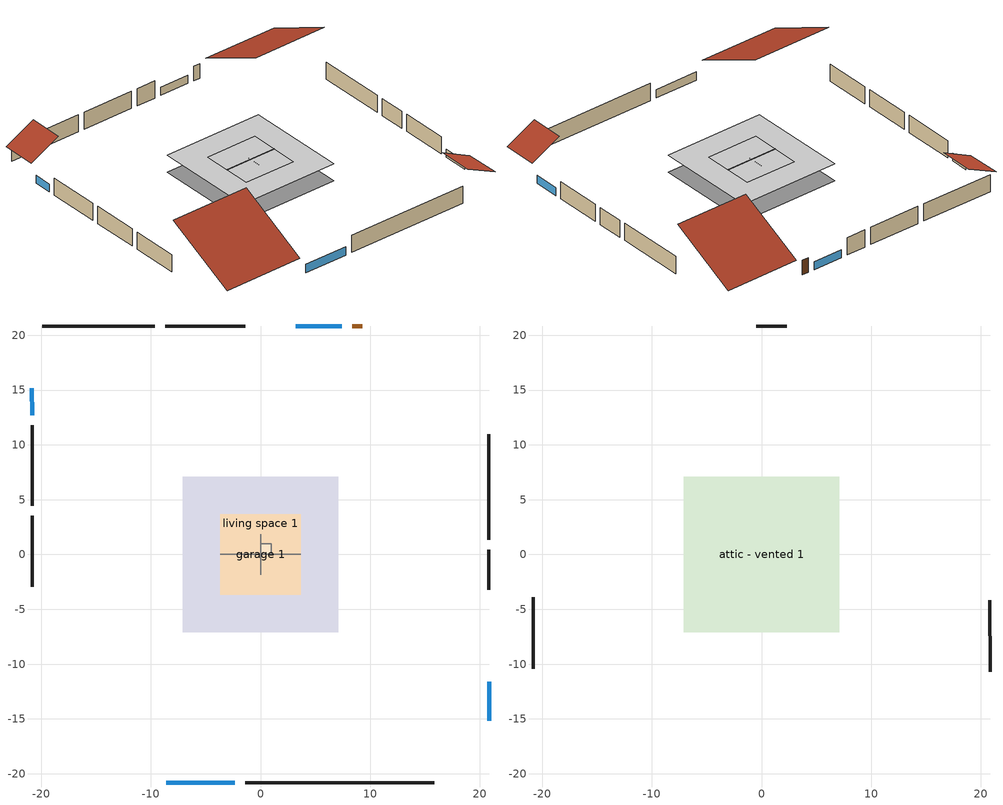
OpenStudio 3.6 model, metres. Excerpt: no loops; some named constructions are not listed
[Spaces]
garage 1
 floor foundation (Slab1 construction): -3.66,-3.66 -3.66,3.66 3.66,3.66 3.66,-3.66 z0
 wall outside (Wall1 construction): -20.84,11.78 -20.84,4.46 z0:2.44
 wall outside (Wall2 construction): -1.39,20.84 -8.7,20.84 z0:2.44
 wall outside (Wall12 construction): 20.84,-3.23 20.84,0.43 z0:2.44
 wall to living space 1 (Wall5 construction Reversed): -3.66,0 3.66,0 z0:2.44
 wall to living space 1 (Wall6 construction Reversed): 0,-1.83 0,1.83 z0:2.44
living space 1
 floor foundation (Slab2 construction): -7.11,-7.11 -7.11,7.11 7.11,7.11 7.11,-7.11 z0
 wall outside (Wall3 construction): -1.41,-20.84 15.85,-20.84 z0:2.44
 wall outside (Wall4 construction): -20.84,3.53 -20.84,-2.95 z0:2.44
 wall outside (Wall7 construction): -9.63,20.84 -19.91,20.84 z0:2.44
 wall outside (Wall8 construction): 20.84,1.36 20.84,10.95 z0:2.44
 wall outside (AdiabaticWallConstruction): -8.59,-20.84 -2.34,-20.84 z0:1.19; -20.84,15.18 -20.84,12.7 / 7.43,20.84 3.21,20.84 z0:1.13; 20.84,-15.18 20.84,-11.62 z0:1.16
 wall outside (AdiabaticWallConstruction 1): 9.28,20.84 8.36,20.84 z0:2.03
 window (WindowConstruction): -8.59,-20.84 -2.34,-20.84 z0:1.19
 window (WindowConstruction 1): -20.84,15.18 -20.84,12.71 z0:1.13
 window (WindowConstruction 2): 7.43,20.84 3.22,20.84 z0:1.13
 window (WindowConstruction 3): 20.84,-15.18 20.84,-11.62 z0:1.16
 door (Door): 9.28,20.84 8.36,20.84 z0:2.03
air source heat pump airloop ret air space
 floor adiabatic (AdiabaticConst): 0,0 0,1 1,1 1,0 z0
 wall adiabatic (AdiabaticConst): 0,1 0,0 1,0 1,1 0,1 z0:1
 ceiling adiabatic (AdiabaticConst): 1,0 1,1 0,1 0,0 z1
attic - vented 1
 floor to garage 1 (Floor1 construction): -3.66,-3.66 -3.66,3.66 3.66,3.66 3.66,-3.66 z2.44
 floor to living space 1 (Floor2 construction Reversed): -7.11,-7.11 -7.11,7.11 7.11,7.11 7.11,-7.11 z2.44
 wall outside (Wall9 construction): -20.84,-3.88 -20.84,-10.41 z0:2.44
 wall outside (Wall10 construction): 20.84,-10.69 20.84,-4.16 z0:2.44
 wall outside (Wall11 construction): 2.29,20.84 -0.46,20.84 z0:2.44
 roof outside (Roof1 construction): -9.52,-20.84,2.44 -9.52,-10.72,7.5 -20.84,-10.72,7.5 -20.84,-20.84,2.44
 roof outside (Roof2 construction): -20.84,16.11,2.44 -16.61,16.11,4.56 -16.61,20.84,4.56 -20.84,20.84,2.44
 roof outside (Roof3 construction): 20.84,-16.11,2.44 16.61,-16.11,4.56 16.61,-20.84,4.56 20.84,-20.84,2.44
 roof outside (Roof4 construction): 10.2,20.84,2.44 10.2,11.33,7.2 20.84,11.33,7.2 20.84,20.84,2.44
[Material] Roughness=Rough
Name | Thickness {m} | Conductivity {W/m-K} | Density {kg/m3} | Specific Heat {J/kg-K} | Thermal Absorptance | Solar Absorptance | Visible Absorptance
gypsum board | 0.0127 | 0.160291 | 801 | 837.4 | 0.9 | 0.6 | 0.6
osb sheathing 0.5 in. 2; osb sheathing 0.5 in. 3 | 0.0127 | 0.115458 | 512.64 | 1214.23
wall stud and cavity 2 | 0.1397 | 0.0983683 | 139.0536 | 1170.24 | 0.9 | 0.7 | 0.7
ceiling loosefill ins | 0.0846667 | 0.0480833 | 16.02 | 1046.75 | 0.9 | 0.7 | 0.7
ceiling stud and cavity 1 | 0.1397 | 0.0920385 | 65.682 | 1177.47 | 0.9 | 0.7 | 0.7
[Construction]
Wall5 construction: osb sheathing 0.5 in. 2, wall stud and cavity 2, gypsum board
Wall6 construction: osb sheathing 0.5 in. 3, wall stud and cavity 2, gypsum board
Floor2 construction: ceiling loosefill ins, ceiling stud and cavity 1, gypsum board
[Schedule:Ruleset]
Name | Default Day Schedule
trans schedule winter=0.85 summer=0.7 | trans schedule winter=0.85 summer=0.7 default day
cooling season schedule | cooling season schedule default day
natural vent schedule | natural vent schedule default day
[Schedule:Day]
trans schedule winter=0.85 summer=0.7 default day; cooling season schedule default day; cooling season schedule allday1; natural vent schedule default day: 24, 0, 0
trans schedule winter=0.85 summer=0.7 allday1: 24, 0, 0.85
trans schedule winter=0.85 summer=0.7 allday60: 24, 0, 0.7
cooling season schedule allday3; natural vent schedule avail day: 24, 0, 1
[Schedule:Rule] Apply Monday=Yes; Apply Wednesday=Yes; Apply Friday=Yes; Date Specification Type=DateRange; Start Day=1
Name | Schedule Ruleset | Rule Order | Day Schedule | Apply Sunday | Apply Tuesday | Apply Thursday | Apply Saturday | Start Month | End Month | End Day
trans schedule winter=0.85 summer=0.7 allday ruleset1 | trans schedule winter=0.85 summer=0.7 | 1 | trans schedule winter=0.85 summer=0.7 allday1 | Yes | Yes | Yes | Yes | 1 | 2 | 28
trans schedule winter=0.85 summer=0.7 allday ruleset60 | trans schedule winter=0.85 summer=0.7 | 0 | trans schedule winter=0.85 summer=0.7 allday60 | Yes | Yes | Yes | Yes | 3 | 12 | 31
cooling season schedule allday ruleset1 | cooling season schedule | 1 | cooling season schedule allday1 | Yes | Yes | Yes | Yes | 1 | 2 | 28
cooling season schedule allday ruleset3 | cooling season schedule | 0 | cooling season schedule allday3 | Yes | Yes | Yes | Yes | 3 | 12 | 31
natural vent schedule rule | natural vent schedule | 0 | natural vent schedule avail day |  |  |  |  | 1 | 12 | 31
